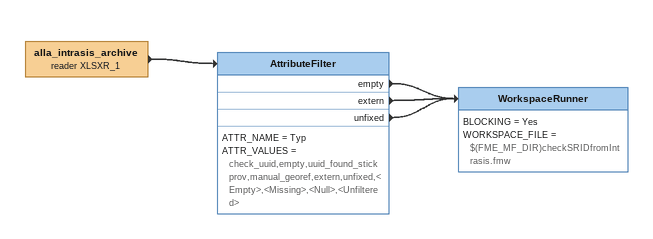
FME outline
alla_intrasis_archive (reader XLSXR_1)
    -> AttributeFilter
AttributeFilter
    ATTR_NAME = Typ
    ATTR_VALUES = check_uuid,empty,uuid_found_stickprov,manual_georef,extern,unfixed,<Empty>,<Missing>,<Null>,<Unfiltered>
    empty -> WorkspaceRunner
    extern -> WorkspaceRunner
    unfixed -> WorkspaceRunner
WorkspaceRunner
    BLOCKING = Yes
    WORKSPACE_FILE = $(FME_MF_DIR)checkSRIDfromIntrasis.fmw
